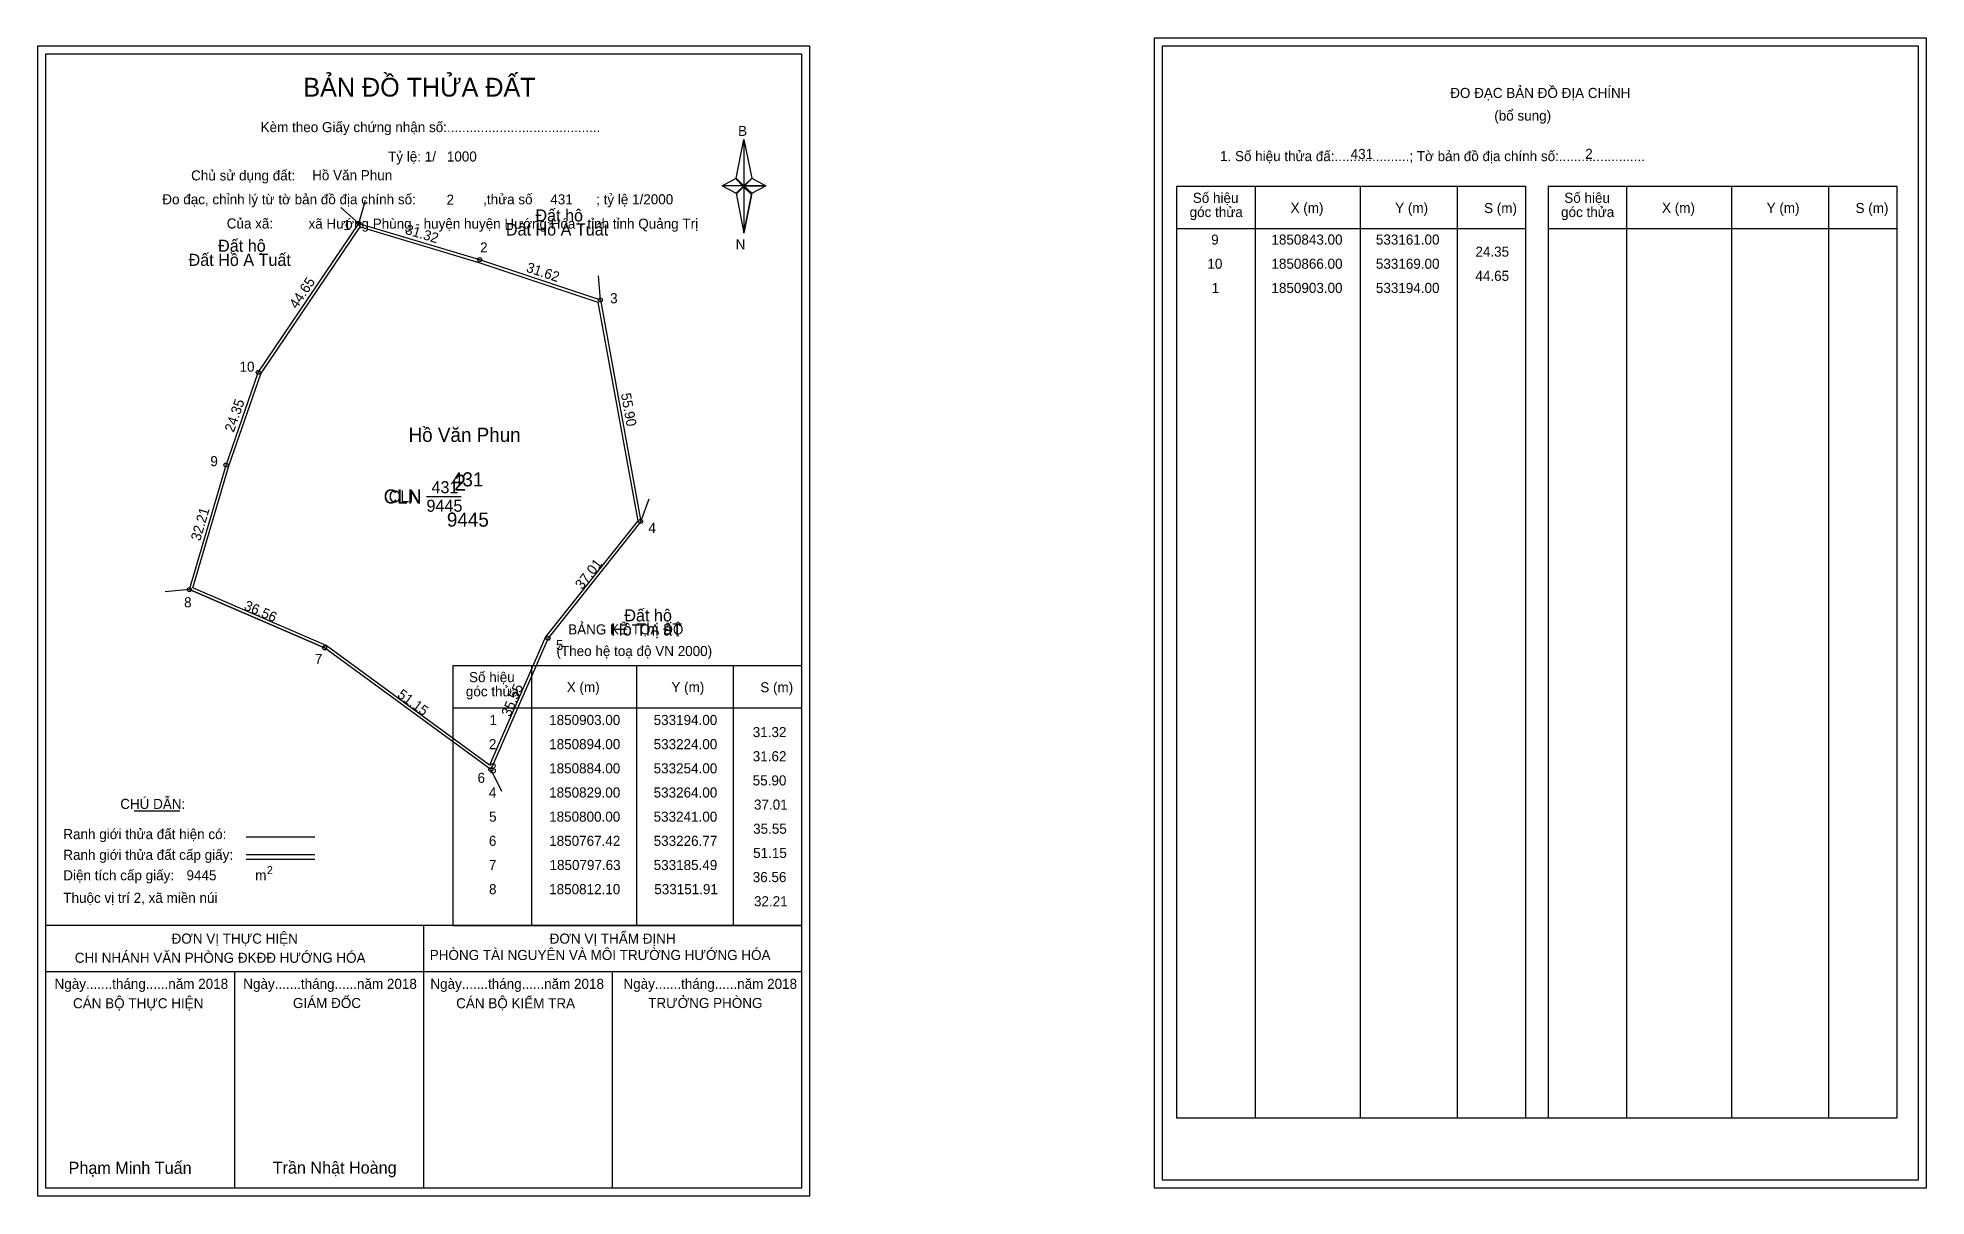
# Model space of a CAD drawing. Extents: x 533114 to 533583, y 1850661 to 1850949.
import ezdxf

# ---------------------------------------------------------------- set-up
doc = ezdxf.new("R2010")
doc.units = 0
for name, color, linetype in [('Level 1', 7, 'Continuous'), ('Level 10', 7, 'Continuous'), ('Level 11', 7, 'Continuous'), ('Level 13', 7, 'Continuous'), ('Level 2', 7, 'Continuous'), ('Level 27', 7, 'Continuous'), ('Level 3', 7, 'Continuous'), ('Level 36', 7, 'Continuous'), ('Level 4', 7, 'Continuous'), ('Level 49', 7, 'Continuous'), ('Level 5', 7, 'Continuous'), ('Level 53', 7, 'Continuous'), ('Level 55', 7, 'Continuous'), ('Level 6', 7, 'Continuous'), ('Level 63', 7, 'Continuous'), ('Level 7', 7, 'Continuous'), ('Level 9', 7, 'Continuous')]:
    doc.layers.add(name, color=color, linetype=linetype)

msp = doc.modelspace()

# ---------------------------------------------------------------- linework, layer by layer
at = {"layer": 'Level 1'}
for p, q in [((533116.25, 1850945.07), (533116.25, 1850945.07)), ((533393.57, 1850947.07), (533393.57, 1850947.07)), ((533287.67, 1850914.19), (533289.64, 1850923.83)), ((533289.64, 1850923.83), (533289.64, 1850912.31)), ((533289.64, 1850923.83), (533291.61, 1850914.19)), ((533284.23, 1850912.31), (533287.67, 1850914.19)), ((533287.67, 1850914.19), (533289.64, 1850912.31)), ((533289.49, 1850912.09), (533287.67, 1850913.97)), ((533289.64, 1850912.31), (533287.67, 1850910.47)), ((533289.49, 1850912.09), (533287.67, 1850910.25)), ((533287.67, 1850910.25), (533289.49, 1850912.09)), ((533287.67, 1850910.47), (533289.64, 1850900.61)), ((533291.46, 1850913.97), (533289.49, 1850912.09)), ((533289.49, 1850912.09), (533291.46, 1850913.97)), ((533291.46, 1850910.25), (533289.49, 1850912.09)), ((533291.61, 1850914.19), (533289.64, 1850912.31)), ((533289.64, 1850912.31), (533289.64, 1850900.61)), ((533289.64, 1850912.31), (533295.05, 1850912.31)), ((533289.64, 1850912.31), (533291.61, 1850910.47)), ((533291.61, 1850910.47), (533289.64, 1850900.61)), ((533291.61, 1850910.47), (533295.05, 1850912.31)), ((533397.11, 1850912.22), (533483.71, 1850912.22)), ((533416.7, 1850680.95), (533416.7, 1850912.22)), ((533442.77, 1850680.95), (533442.77, 1850912.22)), ((533466.74, 1850912.22), (533466.74, 1850680.95)), ((533483.71, 1850912.22), (533483.71, 1850680.95)), ((533489.36, 1850912.22), (533575.97, 1850912.22)), ((533508.95, 1850680.95), (533508.95, 1850912.22)), ((533535.03, 1850680.95), (533535.03, 1850912.22)), ((533559, 1850912.22), (533559, 1850680.95)), ((533575.97, 1850912.22), (533575.97, 1850680.95)), ((533397.11, 1850901.69), (533483.71, 1850901.69)), ((533489.36, 1850901.69), (533575.97, 1850901.69)), ((533217.35, 1850793.25), (533303.95, 1850793.25)), ((533236.94, 1850728.72), (533236.94, 1850793.25)), ((533263.01, 1850728.72), (533263.01, 1850793.25)), ((533286.98, 1850793.25), (533286.98, 1850728.72)), ((533217.35, 1850782.72), (533303.95, 1850782.72)), ((533138.17, 1850757.14), (533149.57, 1850757.14)), ((533166.03, 1850750.73), (533183.05, 1850750.73)), ((533166.03, 1850746.29), (533183.05, 1850746.29)), ((533166.03, 1850745.19), (533183.05, 1850745.19)), ((533223.08, 1850728.72), (533116.25, 1850728.72)), ((533303.95, 1850728.72), (533199.11, 1850728.72)), ((533210.1, 1850663.5), (533210.1, 1850728.72)), ((533217.35, 1850728.72), (533303.95, 1850728.72)), ((533303.95, 1850717.17), (533116.25, 1850717.17)), ((533163.17, 1850663.5), (533163.17, 1850717.17)), ((533257.02, 1850663.5), (533257.02, 1850717.17)), ((533397.11, 1850680.95), (533575.97, 1850680.95)), ((533303.95, 1850663.5), (533303.95, 1850663.5)), ((533581.27, 1850665.5), (533581.27, 1850665.5))]:
    msp.add_line(p, q, dxfattribs=at)
for points in [[(533287.67, 1850914.19), (533289.64, 1850923.83), (533289.64, 1850912.31)], [(533284.23, 1850912.31), (533287.67, 1850910.47), (533289.64, 1850912.31)], [(533289.64, 1850912.31), (533291.61, 1850914.19), (533295.05, 1850912.31)], [(533289.64, 1850912.31), (533289.64, 1850900.61), (533291.61, 1850910.47)]]:
    msp.add_lwpolyline(points, close=True, dxfattribs=at)
at = {"layer": 'Level 10'}
msp.add_line((533151.91, 1850812.1), (533185.49, 1850797.63), dxfattribs=at)
for points in [[(533254, 1850884), (533264, 1850829), (533241, 1850800), (533226.77, 1850767.42), (533185.49, 1850797.63), (533151.91, 1850812.1), (533161, 1850843), (533169, 1850866), (533194, 1850903), (533224, 1850894)], [(533253.39, 1850883.47), (533263.25, 1850829.19), (533240.39, 1850800.36), (533226.48, 1850768.5), (533185.84, 1850798.24), (533152.76, 1850812.5), (533161.67, 1850842.79), (533169.63, 1850865.68), (533194.29, 1850902.18), (533223.79, 1850893.33)]]:
    msp.add_lwpolyline(points, close=True, dxfattribs=at)
at = {"layer": 'Level 11'}
for centre in [(533194, 1850903), (533224, 1850894), (533254, 1850884), (533254, 1850884), (533169, 1850866), (533161, 1850843), (533264, 1850829), (533151.91, 1850812.1), (533185.49, 1850797.63), (533241, 1850800), (533226.77, 1850767.42)]:
    msp.add_circle(centre, 0.5, dxfattribs=at)
at = {"layer": 'Level 27'}
for p, q in [((533194, 1850903), (533189.51, 1850906.98)), ((533194, 1850903), (533195.67, 1850908.76)), ((533254, 1850884), (533253.51, 1850889.98)), ((533264, 1850829), (533266.11, 1850834.62)), ((533151.91, 1850812.1), (533145.93, 1850811.56)), ((533226.77, 1850767.42), (533229.45, 1850762.05))]:
    msp.add_line(p, q, dxfattribs=at)
at = {"layer": 'Level 3'}
for p, q in [((533397.11, 1850912.22), (533397.11, 1850680.95)), ((533489.36, 1850912.22), (533489.36, 1850680.95)), ((533217.35, 1850793.25), (533217.35, 1850728.72))]:
    msp.add_line(p, q, dxfattribs=at)
at = {"layer": 'Level 63'}
for points in [[(533391.58, 1850949.07), (533583.28, 1850949.07), (533583.28, 1850663.5), (533391.58, 1850663.5)], [(533114.25, 1850947.07), (533305.95, 1850947.07), (533305.95, 1850661.5), (533114.25, 1850661.5)], [(533116.25, 1850945.07), (533303.95, 1850945.07), (533303.95, 1850663.5), (533116.25, 1850663.5)], [(533393.58, 1850947.07), (533581.28, 1850947.07), (533581.28, 1850665.5), (533393.58, 1850665.5)]]:
    msp.add_lwpolyline(points, close=True, dxfattribs=at)
at = {"layer": 'Level 9'}
msp.add_line((533210.79, 1850835.21), (533219.37, 1850835.21), dxfattribs=at)

# ---------------------------------------------------------------- texts
at = {"layer": 'Level 1'}
for s, height, p in [('BẢN ĐỒ THỬA ĐẤT', 4.6657, (533180.22, 1850934.48)), ('ĐO ĐẠC BẢN ĐỒ ĐỊA CHÍNH', 2.5, (533465.05, 1850934.13)), ('(bổ sung)', 2.5, (533475.99, 1850928.51)), ('Kèm theo Giấy chứng nhận số:.........................................', 2.5, (533169.6, 1850925.65)), ('B', 2.5, (533288.18, 1850924.71)), ('1. Số hiệu thửa đấ:....................; Tờ bản đồ địa chính số:.......................', 2.5, (533407.88, 1850918.45)), ('Chủ sử dụng đất:', 2.5, (533152.34, 1850913.66)), ('Đo đạc, chỉnh lý từ tờ bản đồ địa chính số:                  ,thửa số                 ; tỷ lệ 1/2000', 2.5, (533145.18, 1850907.73)), ('Số hiệu', 2.5, (533401.12, 1850908.09)), ('Số hiệu', 2.5, (533493.38, 1850908.09)), ('góc thửa', 2.5, (533400.33, 1850904.56)), ('X (m)', 2.5, (533425.4, 1850905.61)), ('Y (m)', 2.5, (533451.38, 1850905.61)), ('S (m)', 2.5, (533473.46, 1850905.56)), ('góc thửa', 2.5, (533492.59, 1850904.56)), ('X (m)', 2.5, (533517.66, 1850905.61)), ('Y (m)', 2.5, (533543.64, 1850905.61)), ('S (m)', 2.5, (533565.72, 1850905.56)), ('Của xã:', 2.5, (533161.18, 1850901.73)), ('N', 2.5, (533287.58, 1850896.54)), ('BẢNG KÊ TỌA ĐỘ', 2.5, (533245.98, 1850800.95)), ('(Theo hệ toạ độ VN 2000)', 2.5, (533243.08, 1850795.59)), ('góc thửa', 2.5, (533220.57, 1850785.58)), ('Số hiệu', 2.5, (533221.36, 1850789.11)), ('X (m)', 2.5, (533245.64, 1850786.64)), ('Y (m)', 2.5, (533271.62, 1850786.64)), ('S (m)', 2.5, (533293.7, 1850786.59)), ('CHÚ DẪN:', 2.5, (533134.73, 1850757.64)), ('Ranh giới thửa đất hiện có:', 2.5, (533120.6, 1850750.14)), ('Ranh giới thửa đất cấp giấy:', 2.5, (533120.6, 1850745)), ('Diện tích cấp giấy:', 2.5, (533120.6, 1850739.92)), ('m', 2.5, (533168.25, 1850739.94)), ('2', 2, (533171.15, 1850741.45)), ('Thuộc vị trí 2, xã miền núi', 2.5, (533120.6, 1850734.32)), ('ĐƠN VỊ THỰC HIỆN', 2.5, (533147.48, 1850724.2)), ('ĐƠN VỊ THẨM ĐỊNH', 2.5, (533241.39, 1850724.2)), ('CHI NHÁNH VĂN PHÒNG ĐKĐĐ HƯỚNG HÓA', 2.5, (533123.44, 1850719.44)), ('PHÒNG TÀI NGUYÊN VÀ MÔI TRƯỜNG HƯỚNG HÓA', 2.5, (533211.61, 1850720.13)), ('Ngày.......tháng......năm 2018', 2.5, (533118.42, 1850712.97)), ('Ngày.......tháng......năm 2018', 2.5, (533165.29, 1850712.97)), ('Ngày.......tháng......năm 2018', 2.5, (533211.76, 1850712.97)), ('Ngày.......tháng......năm 2018', 2.5, (533259.72, 1850712.97)), ('CÁN BỘ THỰC HIỆN', 2.5, (533123, 1850708.15)), ('GIÁM ĐỐC', 2.5, (533177.63, 1850708.21)), ('CÁN BỘ KIỂM TRA', 2.5, (533218.17, 1850708.15)), ('TRƯỞNG PHÒNG', 2.5, (533265.86, 1850708.21)), ('Phạm Minh Tuấn', 3, (533121.91, 1850667.04)), ('Trần Nhật Hoàng', 3, (533172.6, 1850667.09))]:
    msp.add_text(s, height=height, dxfattribs=at).set_placement(p)
at = {"layer": 'Level 11'}
msp.add_text('Tỷ lệ: 1/', height=2.5, dxfattribs=at).set_placement((533201.26, 1850918.34))
at = {"layer": 'Level 13'}
for s, p in [('CLN', (533201.4, 1850833.71)), ('431', (533212.03, 1850836.01)), ('9445', (533210.79, 1850831.41))]:
    msp.add_text(s, height=3, dxfattribs=at).set_placement(p)
at = {"layer": 'Level 2'}
msp.add_text(' Hồ Văn Phun', height=3.5, dxfattribs=at).set_placement((533205.04, 1850848.76))
at = {"layer": 'Level 3'}
msp.add_text('CLN', height=3.5, dxfattribs=at).set_placement((533200.16, 1850833.46))
at = {"layer": 'Level 36'}
for s, p in [('Đất hộ', (533237.85, 1850903.48)), ('Đất Hồ A Tuất', (533230.51, 1850899.98)), ('Đất hộ', (533159.04, 1850895.95)), ('Đất Hồ A Tuất', (533151.7, 1850892.45)), ('Đất hộ', (533259.93, 1850804.19)), ('Hồ Thị ấT', (533256.65, 1850800.69))]:
    msp.add_text(s, height=3, dxfattribs=at).set_placement(p)
at = {"layer": 'Level 4'}
msp.add_text('431', height=3.5, dxfattribs=at).set_placement((533217.12, 1850837.71))
at = {"layer": 'Level 49'}
for s, rotation, p in [('31.32', 343.3008, (533205.32, 1850900.44)), ('31.62', 341.5651, (533235.38, 1850891.05)), ('44.65', 55.9541, (533178.58, 1850881.61)), ('24.35', 70.821, (533162.92, 1850850.95)), ('55.90', 280.3048, (533259.06, 1850860.67)), ('32.21', 73.6074, (533154.58, 1850824.01)), ('37.01', 51.5819, (533249.43, 1850811.92)), ('36.56', 336.6882, (533165.27, 1850807.22)), ('35.55', 66.4057, (533231.54, 1850780.33)), ('51.15', 323.8022, (533203.35, 1850785.55))]:
    msp.add_text(s, height=2.5, rotation=rotation, dxfattribs=at).set_placement(p)
at = {"layer": 'Level 5'}
msp.add_text('9445', height=3.5, dxfattribs=at).set_placement((533215.86, 1850827.71))
at = {"layer": 'Level 53'}
for s, p in [('9', (533405.68, 1850897.73)), ('1850843.00', (533420.65, 1850897.73)), ('533161.00', (533446.59, 1850897.73)), ('24.35', (533471.31, 1850894.73)), ('10', (533404.75, 1850891.73)), ('1850866.00', (533420.65, 1850891.73)), ('533169.00', (533446.59, 1850891.73)), ('1', (533405.83, 1850885.73)), ('1850903.00', (533420.65, 1850885.73)), ('533194.00', (533446.59, 1850885.73)), ('44.65', (533471.31, 1850888.73)), ('1', (533226.44, 1850778.47)), ('1850903.00', (533241.26, 1850778.47)), ('533194.00', (533267.21, 1850778.47)), ('2', (533226.29, 1850772.47)), ('1850894.00', (533241.26, 1850772.47)), ('533224.00', (533267.21, 1850772.47)), ('31.32', (533291.83, 1850775.47)), ('31.62', (533291.83, 1850769.47)), ('3', (533226.37, 1850766.47)), ('1850884.00', (533241.26, 1850766.47)), ('533254.00', (533267.21, 1850766.47)), ('55.90', (533291.81, 1850763.47)), ('4', (533226.28, 1850760.47)), ('1850829.00', (533241.26, 1850760.47)), ('533264.00', (533267.21, 1850760.47)), ('5', (533226.34, 1850754.47)), ('1850800.00', (533241.26, 1850754.47)), ('533241.00', (533267.21, 1850754.47)), ('37.01', (533292.13, 1850757.47)), ('6', (533226.29, 1850748.47)), ('1850767.42', (533241.27, 1850748.47)), ('533226.77', (533267.22, 1850748.47)), ('35.55', (533291.92, 1850751.47)), ('51.15', (533291.92, 1850745.47)), ('7', (533226.3, 1850742.47)), ('1850797.63', (533241.35, 1850742.47)), ('533185.49', (533267.22, 1850742.47)), ('36.56', (533291.82, 1850739.47)), ('8', (533226.32, 1850736.47)), ('1850812.10', (533241.26, 1850736.47)), ('533151.91', (533267.37, 1850736.47)), ('32.21', (533292.13, 1850733.47))]:
    msp.add_text(s, height=2.5, dxfattribs=at).set_placement(p)
at = {"layer": 'Level 55'}
for s, height, p in [('421', 0.11, (533193.89, 1850902.89)), ('1', 0.4, (533193.89, 1850903)), ('0', 0.11, (533193.96, 1850902.89)), ('0', 0.11, (533193.96, 1850902.89)), ('2', 0.4, (533223.86, 1850894)), ('0', 0.11, (533223.96, 1850893.89)), ('0', 0.11, (533223.96, 1850893.89)), ('3', 0.4, (533253.88, 1850884)), ('0', 0.11, (533253.96, 1850883.89)), ('0', 0.11, (533253.96, 1850883.89)), ('10', 0.4, (533168.72, 1850866)), ('421', 0.11, (533168.89, 1850865.89)), ('9', 0.4, (533160.86, 1850843)), ('421', 0.11, (533160.89, 1850842.89)), ('4', 0.4, (533263.86, 1850829)), ('425', 0.11, (533263.88, 1850828.89)), ('8', 0.4, (533151.78, 1850812.1)), ('421', 0.11, (533151.8, 1850811.99)), ('0', 0.11, (533151.87, 1850811.99)), ('0', 0.11, (533151.87, 1850811.99)), ('7', 0.4, (533185.36, 1850797.63)), ('0', 0.11, (533185.45, 1850797.52)), ('0', 0.11, (533185.45, 1850797.52)), ('5', 0.4, (533240.87, 1850800)), ('425', 0.11, (533240.88, 1850799.89)), ('6', 0.4, (533226.63, 1850767.42)), ('425', 0.11, (533226.65, 1850767.31)), ('0', 0.11, (533226.73, 1850767.31)), ('0', 0.11, (533226.73, 1850767.31))]:
    msp.add_text(s, height=height, dxfattribs=at).set_placement(p)
at = {"layer": 'Level 6'}
for s, p in [('1000', (533215.85, 1850918.36)), ('431', (533440.33, 1850918.99)), ('2', (533498.58, 1850919.01)), (' Hồ Văn Phun', (533181.47, 1850913.72)), ('2', (533215.77, 1850907.64)), ('431', (533241.55, 1850907.72)), ('xã Hướng Phùng - huyện huyện Hướng Hóa - tỉnh tỉnh Quảng Trị', (533181.49, 1850901.68)), ('9445', (533151.19, 1850739.93))]:
    msp.add_text(s, height=2.5, dxfattribs=at).set_placement(p)
at = {"layer": 'Level 7'}
msp.add_text('2', height=4, dxfattribs=at).set_placement((533217.66, 1850836.61))
at = {"layer": 'Level 9'}
for s, p in [('1', (533190.13, 1850901.35)), ('2', (533224.12, 1850895.8)), ('3', (533256.4, 1850883.17)), ('10', (533164.36, 1850866.18)), ('9', (533157.11, 1850842.73)), ('4', (533265.93, 1850826.17)), ('8', (533150.59, 1850807.69)), ('5', (533242.94, 1850797.1)), ('7', (533183.06, 1850793.6)), ('6', (533223.47, 1850764.11))]:
    msp.add_text(s, height=2.5, dxfattribs=at).set_placement(p)

doc.saveas('drawing.dxf')
